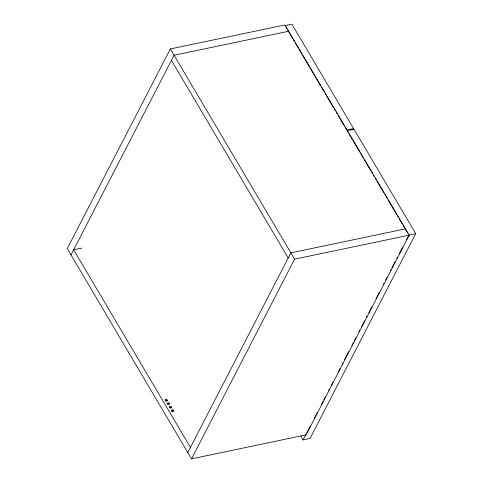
<?xml version="1.0" encoding="UTF-8"?>
<svg xmlns="http://www.w3.org/2000/svg" width="483" height="483" viewBox="0 0 483 483"><rect width="100%" height="100%" fill="white"/><g stroke="black" fill="none" stroke-linecap="round" stroke-linejoin="round"><path stroke-width="0.72" d="M170.342 48.94L67.276 248.63L191.522 458.85L306.137 434.863L409.204 235.173L284.958 24.953L170.342 48.94L294.588 259.16L191.522 458.85M71.001 254.939L174.067 55.249L288.683 31.262M352.916 129.897L353.604 128.556L291.895 24.15L285.018 25.587M187.79 452.541L290.857 252.851L405.478 228.864M300.831 436.04L303.131 439.935L306.24 433.909M306.934 432.569L310.044 426.543M314.185 418.513L315.912 415.169M316.606 413.828L317.295 412.488M321.443 404.458L323.169 401.107M323.864 399.773L325.24 397.092M328.7 390.397L329.388 389.063M331.115 385.712L332.841 382.367M338.372 371.656L340.098 368.312M342.169 364.297L342.864 362.956M344.59 359.612L348.738 351.576M351.847 345.55L353.574 342.205M354.262 340.865L355.989 337.52M359.098 331.495L359.793 330.155M361.519 326.81L364.629 320.784M366.355 317.44L367.044 316.099M368.777 312.755L371.886 306.729M376.028 298.699L377.754 295.348M378.449 294.008L379.137 292.674M383.285 284.638L383.973 283.304M385.7 279.953L387.082 277.278M390.542 270.583L391.23 269.242M391.918 267.908L395.028 261.883M396.76 258.538L397.449 257.197M399.175 253.847L402.285 247.827M406.432 239.791L408.159 236.447M348.291 132.644L347.144 130.7L354.021 129.257L415.724 233.669L310.008 438.492L303.131 439.935M346.728 129.999L353.604 128.556M81.736 248.111L73.651 249.802L190.441 447.409M408.847 235.106L415.724 233.669M294.588 259.16L409.204 235.173M285.785 26.885L286.932 28.829M287.699 30.127L292.686 38.562M293.453 39.854L294.6 41.804M295.367 43.102L298.047 47.636M298.814 48.934L301.881 54.126M302.648 55.418L309.168 66.443M309.929 67.741L312.996 72.927M313.763 74.225L314.916 76.175M315.683 77.467L320.664 85.902M321.43 87.2L324.111 91.734M324.878 93.032L326.031 94.976M326.798 96.274L333.312 107.298M334.459 109.249L335.226 110.541M335.993 111.839L337.146 113.783M337.913 115.081L344.427 126.105M345.194 127.403L346.341 129.347M349.058 133.942L352.125 139.128M352.892 140.426L359.787 152.097M360.553 153.395L363.24 157.935M364.007 159.233L365.154 161.177M365.921 162.475L370.908 170.904M371.668 172.202L372.435 173.5M373.588 175.444L374.355 176.742M375.122 178.04L376.269 179.984M377.036 181.282L383.937 192.952M384.703 194.251L385.47 195.549M386.237 196.847L387.384 198.791M388.151 200.089L391.218 205.275M391.985 206.573L396.585 214.355M397.352 215.653L398.499 217.598M399.266 218.896L402.333 224.082M403.1 225.38L404.253 227.324M405.02 228.622L407.7 233.162M171.417 60.381L288.206 257.988M173.143 410.87L173.21 411.413A0.918 0.658 27.3 0 1 172.202 411.673A0.918 0.658 27.3 0 1 171.513 410.761A0.918 0.658 27.3 0 1 172.401 410.345M171.073 407.368L170.722 408.232L169.539 407.688A0.918 0.658 27.3 0 1 170.33 406.843M167.818 403.323A0.918 0.658 27.3 0 0 167.987 404.633L168.833 404.657L169.002 403.866A0.918 0.658 27.3 0 0 168.688 403.534M167.009 400.546A0.918 0.658 27.3 0 1 166.442 401.24A0.918 0.658 27.3 0 1 165.367 400.618A0.918 0.658 27.3 0 1 165.747 399.821M170.004 406.324L169.968 407.296A0.918 0.658 27.3 0 0 171.012 407.658L171.435 407.338A0.918 0.658 27.3 0 0 170.004 406.324M167.293 400.335L166.87 400.649A0.918 0.658 27.3 0 1 165.645 400.015A0.918 0.658 27.3 0 1 166.255 399.23L166.913 399.459A0.918 0.658 27.3 0 1 167.293 400.335M169.364 403.836L168.73 404.174L167.764 403.613A0.918 0.658 27.3 0 1 168.44 402.744A0.918 0.658 27.3 0 1 169.364 403.836M173.506 410.846L173.083 411.16A0.918 0.658 27.3 0 1 171.827 410.435A0.918 0.658 27.3 0 1 172.697 409.777A0.918 0.658 27.3 0 1 173.506 410.846"/></g></svg>
